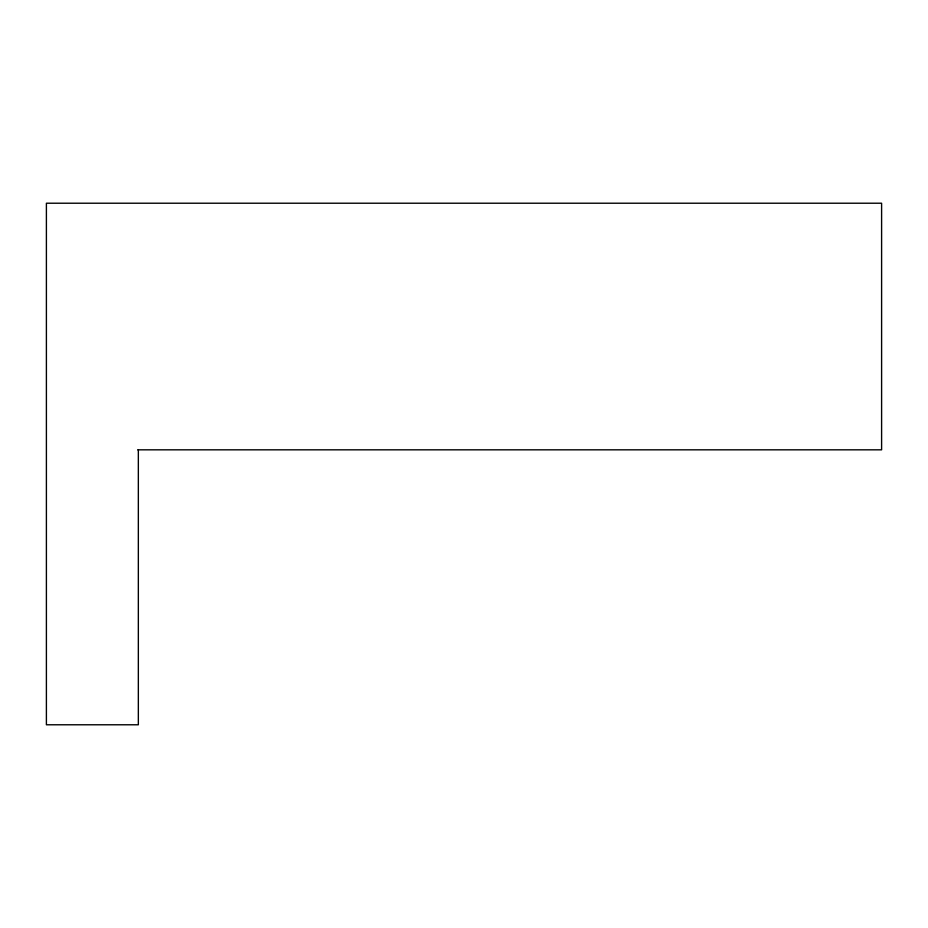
<?xml version="1.0" encoding="UTF-8"?>
<svg xmlns="http://www.w3.org/2000/svg" width="928" height="928" viewBox="0 0 928 928"><rect width="100%" height="100%" fill="white"/><g stroke="black" fill="none" stroke-linecap="round" stroke-linejoin="round"><path stroke-width="1.39" d="M137.704 449.825L881.6 449.825L881.6 203.22L46.4 203.22L46.4 724.78L138.342 724.78L138.342 449.825"/></g></svg>
